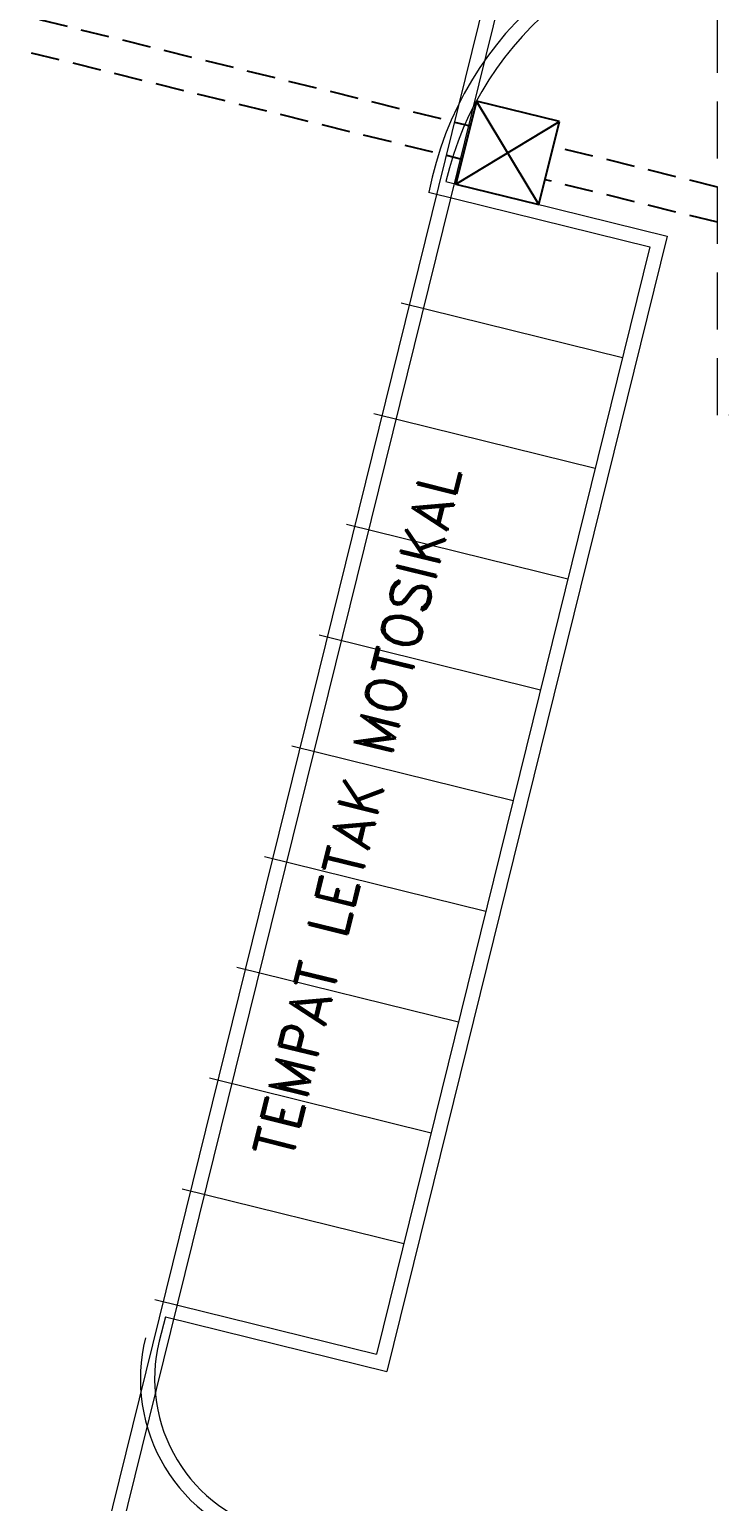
# Model space of a CAD drawing. Header units: inches. Extents: x -86493719 to 430035, y 21644 to 1519532.
# Drawn here: x 37615 to 43666, y 72391 to 85295 of the extents above; entities that cross this region are included whole.
import ezdxf
from ezdxf.enums import TextEntityAlignment as Align

# ---------------------------------------------------------------- set-up
doc = ezdxf.new("R2010")
doc.units = ezdxf.units.IN
doc.header["$MEASUREMENT"] = 0
doc.linetypes.add('DASHED2', pattern=[0.375, 0.25, -0.125])
doc.linetypes.add('HIDDEN', pattern=[0.375, 0.25, -0.125])
for name, color, linetype in [('carpark', 8, 'Continuous'), ('drain', 8, 'Continuous'), ('kerb', 8, 'Continuous'), ('manhole', 8, 'Continuous'), ('SAN', 8, 'Continuous')]:
    doc.layers.add(name, color=color, linetype=linetype)
doc.layers.add('LW', color=8, linetype='Continuous', lineweight=20)
doc.layers.add('t3', color=8, linetype='Continuous', lineweight=25)
doc.styles.add('VERDANA1000', font='romand.shx', dxfattribs={"height": 1000})

msp = doc.modelspace()

# ---------------------------------------------------------------- linework, layer by layer
at = {"layer": 'carpark', "linetype": 'Continuous', "lineweight": 0}
for p, q in [((40874, 82899), (42816, 82420)), ((40634, 81929), (42576, 81449)), ((40395, 80958), (42336, 80478)), ((40155, 79987), (42096, 79507)), ((39915, 79016), (41856, 78536)), ((39675, 78045), (41616, 77566)), ((39435, 77075), (41377, 76595)), ((39195, 76104), (41137, 75624)), ((38955, 75133), (40897, 74653))]:
    msp.add_line(p, q, dxfattribs=at)
at = {"layer": 'drain', "linetype": 'DASHED2', "ltscale": 1000}
for p, q in [((34062, 86282), (41480, 84450)), ((33990, 85991), (41408, 84158)), ((43648, 83914), (42208, 84270)), ((43648, 83605), (42136, 83978))]:
    msp.add_line(p, q, dxfattribs=at)
at = {"layer": 'kerb', "linetype": 'Continuous', "lineweight": 0}
for p, q in [((44861, 98724), (31989, 46632)), ((44990, 98724), (32111, 46602)), ((43056, 83390), (40657, 73682)), ((43207, 83482), (40748, 73531)), ((38807, 74011), (38754, 73796))]:
    msp.add_line(p, q, dxfattribs=at)
for radius in [1500, 1375]:
    msp.add_arc((40088, 73466), radius, 166.1203, 256.1203, dxfattribs=at)
at = {"layer": 'LW', "linetype": 'Continuous', "lineweight": 0}
for p, q in [((41266, 83962), (43207, 83482)), ((41114, 83870), (43056, 83390)), ((38715, 74162), (40657, 73682)), ((38807, 74011), (40748, 73531))]:
    msp.add_line(p, q, dxfattribs=at)
at = {"layer": 'LW', "linetype": 'HIDDEN', "ltscale": 2000}
msp.add_lwpolyline([(43648, 85915), (47248, 85915), (47248, 81915), (43648, 81915)], close=True, dxfattribs=at)
at = {"layer": 'LW', "linetype": 'Continuous', "lineweight": 0}
for radius, end in [(3000, 169.078), (2875, 166.7142)]:
    msp.add_arc((44064, 83301), radius, 90.0124, end, dxfattribs=at)
at = {"layer": 'manhole'}
for p, q in [((42082, 83760), (41534, 84668)), ((41354, 83940), (42262, 84488))]:
    msp.add_line(p, q, dxfattribs=at)
msp.add_lwpolyline([(42262, 84488), (41534, 84668), (41354, 83940), (42082, 83760)], close=True, dxfattribs=at)
at = {"layer": 'SAN'}
msp.add_line((41144, 83992), (41144, 83992), dxfattribs=at)

# ---------------------------------------------------------------- texts
at = {"layer": 't3', "style": 'VERDANA1000'}
msp.add_text('TEMPAT LETAK MOTOSIKAL', height=350, rotation=76.1203, dxfattribs=at).set_placement((40488, 78434), align=Align.MIDDLE_CENTER)

doc.saveas('drawing.dxf')
